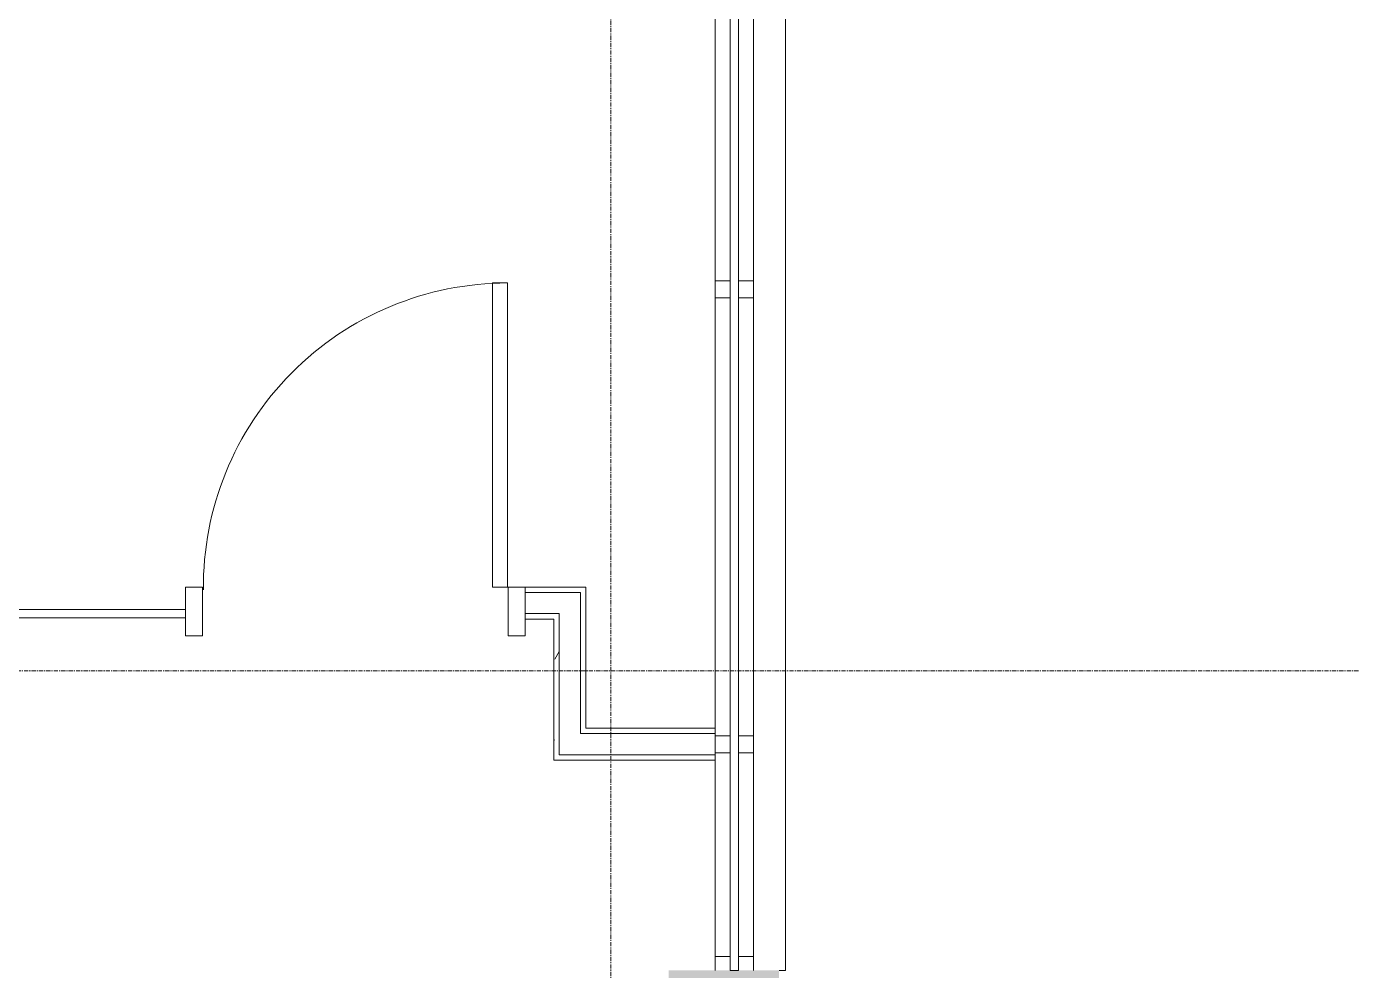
# Model space of a CAD drawing. Header units: inches. Extents: x 29752 to 31446, y 4278 to 5722.
# Drawn here: x 31289.5 to 31446.3, y 5398.4 to 5509.6 of the extents above; entities that cross this region are included whole.
import ezdxf

# ---------------------------------------------------------------- set-up
doc = ezdxf.new("R2010")
doc.units = ezdxf.units.IN
doc.header["$MEASUREMENT"] = 0
doc.linetypes.add('Grid Line 1_2_', pattern=[0.875, 0.5, -0.125, 0.125, -0.125])
for name, color, linetype, lineweight in [('1900 Duke Street_2nd Flr_LINKED_dwg', 8, 'Continuous', 9), ('A-DOOR', 31, 'Continuous', 13), ('A-DOOR-FRAM', 31, 'Continuous', 20), ('A-GLAZ-CURT', 52, 'Continuous', 9), ('A-WALL', 113, 'Continuous', 13), ('A-WALL-PATT', 111, 'Continuous', 13), ('AE-GLAZING', 7, 'Continuous', 9), ('AE-SILL', 7, 'Continuous', 9), ('AE-WALLS-TENANT', 7, 'Continuous', 9), ('I-WALL', 2, 'Continuous', 13), ('S-GRID', 1, 'Continuous', 9)]:
    doc.layers.add(name, color=color, linetype=linetype, lineweight=lineweight)
pattern_1 = [(0, (0, 0), (30.72, 7.68), [1.267, -21.773, 1.267, -21.773, -122.88]), (0, (0, 0), (30.72, 7.68), [-46.08, 1.267, -44.813, 1.267, -21.773, -53.76]), (0, (0, 0), (30.72, 7.68), [-115.2, 1.267, -14.093, 1.267, -37.133]), (120, (11.52, 3.84), (-22.0110751, 22.7643004), [1.267, -21.773, 1.267, -21.773, -122.88]), (120, (11.52, 3.84), (-22.0110751, 22.7643004), [-46.08, 1.267, -44.813, 1.267, -21.773, -53.76]), (120, (11.52, 3.84), (-22.0110751, 22.7643004), [-115.2, 1.267, -14.093, 1.267, -37.133]), (240, (15.36, 19.2), (-8.7089249, -30.4443004), [1.267, -21.773, 1.267, -21.773, -122.88]), (240, (15.36, 19.2), (-8.7089249, -30.4443004), [-46.08, 1.267, -44.813, 1.267, -21.773, -53.76]), (240, (15.36, 19.2), (-8.7089249, -30.4443004), [-115.2, 1.267, -14.093, 1.267, -37.133])]

# ---------------------------------------------------------------- blocks, each defined once
blk = doc.blocks.new('1900 Duke Street_2nd Flr_LINKED_dwg-5565117-FIRST FLOOR POWER _ SIGNAL')
at = {"layer": 'AE-GLAZING'}
for p, q in [((2276.5, 1047.25), (2276.5, 1098.81)), ((2272, 1047.25), (2273.75, 1047.25)), ((2273.75, 1045.25), (2272, 1045.25)), ((2272, 1044.37), (2272, 1021.25))]:
    blk.add_line(p, q, dxfattribs=at)
at = {"layer": 'AE-GLAZING', "flags": 128}
for points in [[(2272, 1152), (2272, 1100.81), (2273.75, 1100.81)], [(2276.5, 1152), (2276.5, 1100.81), (2274.75, 1100.81)], [(2274.75, 1098.81), (2276.5, 1098.81), (2276.5, 1100.81)], [(2272, 1048.12), (2272, 1098.81), (2273.75, 1098.81)], [(2276.5, 1045.25), (2276.5, 1047.25), (2274.75, 1047.25)], [(2276.5, 1021.25), (2276.5, 1045.25), (2274.75, 1045.25)], [(2272, 1019.62), (2272, 1021.25), (2273.75, 1021.25)], [(2274.75, 1021.25), (2276.5, 1021.25), (2276.5, 1019.62)]]:
    blk.add_lwpolyline(points, dxfattribs=at)
at = {"layer": 'AE-SILL', "flags": 128}
blk.add_lwpolyline([(2279.5, 1180), (2280.25, 1180), (2280.25, 1019.62), (2279.5, 1019.62)], dxfattribs=at)
at = {"layer": 'AE-WALLS-TENANT'}
for p, q in [((2272, 1101.56), (2272, 1098.06)), ((2272, 1100.81), (2272, 1098.81))]:
    blk.add_line(p, q, dxfattribs=at)
blk = doc.blocks.new('Single Flush - OTJ_SOLIDFLUSH_ALUM-5854608-FIRST FLOOR POWER _ SIGNAL')
at = {"layer": 'A-DOOR', "lineweight": 20}
for p, q in [((16.15625, 37.6875), (16.15625, 1.875)), ((17.90625, 37.6875), (16.15625, 37.6875)), ((17.90625, 1.875), (17.90625, 37.6875)), ((16.15625, 1.875), (17.90625, 1.875))]:
    blk.add_line(p, q, dxfattribs=at)
at = {"layer": 'A-DOOR', "lineweight": 9}
blk.add_arc((17.90625, 1.875), 35.8125, 90, 180.5, dxfattribs=at)
at = {"layer": 'A-DOOR-FRAM'}
for p, q in [((-20, -3.875), (-20, 1.875)), ((-20, 1.875), (-18, 1.875)), ((-18, -3.875), (-18, 1.875)), ((18.000004, -3.875), (18.000004, 1.875)), ((18.000004, 1.875), (20.000004, 1.875)), ((20.000004, -3.875), (20.000004, 1.875)), ((-20, -3.875), (-18, -3.875)), ((18.000004, -3.875), (20.000004, -3.875))]:
    blk.add_line(p, q, dxfattribs=at)
blk = doc.blocks.new('System Panel - Glazed-6091435-FIRST FLOOR POWER _ SIGNAL')
at = {"layer": 'A-GLAZ-CURT', "lineweight": 13}
for p, q in [((40.0625, -0.75), (-40.0625, -0.75)), ((-40.0625, -0.75), (-40.0625, -1.75)), ((40.0625, -1.75), (40.0625, -0.75)), ((-40.0625, -1.75), (40.0625, -1.75))]:
    blk.add_line(p, q, dxfattribs=at)
blk = doc.blocks.new('System Panel - Glazed-6062858-FIRST FLOOR POWER _ SIGNAL')
at = {"layer": 'A-GLAZ-CURT', "lineweight": 13}
for p, q in [((80.1875, 1.75), (-80.1875, 1.75)), ((80.1875, 0.75), (80.1875, 1.75)), ((-80.1875, 0.75), (80.1875, 0.75))]:
    blk.add_line(p, q, dxfattribs=at)

msp = doc.modelspace()

# ---------------------------------------------------------------- hatches: boundary and pattern name
at = {"layer": 'A-WALL-PATT', "lineweight": 9}
h = msp.add_hatch(dxfattribs=at)
h.set_pattern_fill('FP_1', color=256, style=0, pattern_type=2)
h.set_pattern_definition(pattern_1)
h.paths.add_polyline_path([(31349.07, 5439.81), (31352.17, 5439.81), (31352.17, 5440.44), (31348.17, 5440.44), (31348.17, 5439.81)], flags=0)
h.paths.add_polyline_path([(31100.8, 5439.81), (31104.42, 5439.81), (31104.42, 5440.44), (31097.05, 5440.44), (31097.05, 5439.81), (31100.17, 5439.81)], flags=0)
h.paths.add_polyline_path([(31224.3, 5439.81), (31228.05, 5439.81), (31228.05, 5440.1), (31224.3, 5440.1), (31224.3, 5439.94)], flags=0)
h.paths.add_polyline_path([(30970.52, 5439.81), (30977.17, 5439.81), (30977.17, 5440.44), (30970.52, 5440.44), (30970.52, 5439.94)], flags=0)
h.paths.add_polyline_path([(30943.35, 5439.81), (30943.35, 5440.44), (30943.22, 5440.44), (30943.22, 5439.81)], flags=0)
h = msp.add_hatch(dxfattribs=at)
h.set_pattern_fill('FP_1', color=256, style=0, pattern_type=2)
h.set_pattern_definition(pattern_1)
h.paths.add_polyline_path([(31351.55, 5423.19), (31352.17, 5423.19), (31352.17, 5439.81), (31351.55, 5439.81), (31351.55, 5426.31)], flags=0)
msp.add_hatch(color=7, dxfattribs=at).paths.add_polyline_path([(31377.8, 5382.44), (31378.05, 5382.44), (31378.05, 5398.44), (31365.05, 5398.44), (31365.05, 5382.44), (31373.07, 5382.44)], flags=0)

# ---------------------------------------------------------------- linework, layer by layer
at = {"layer": 'A-WALL'}
for p, q in [((31354.67, 5442.94), (31348.17, 5442.94)), ((31354.67, 5426.31), (31354.67, 5442.94)), ((31352.17, 5440.44), (31348.17, 5440.44)), ((31352.17, 5423.81), (31352.17, 5440.44)), ((31354.67, 5426.31), (31370.55, 5426.31)), ((31352.17, 5423.81), (31370.55, 5423.81))]:
    msp.add_line(p, q, dxfattribs=at)
at = {"layer": 'I-WALL'}
for p, q in [((31355.3, 5443.56), (31348.17, 5443.56)), ((31348.17, 5443.56), (31348.17, 5439.81)), ((31355.3, 5426.94), (31355.3, 5443.56)), ((31348.17, 5439.81), (31351.55, 5439.81)), ((31351.55, 5439.81), (31351.55, 5423.19)), ((31370.55, 5426.94), (31355.3, 5426.94)), ((31370.55, 5423.19), (31370.55, 5426.94)), ((31351.55, 5423.19), (31370.55, 5423.19))]:
    msp.add_line(p, q, dxfattribs=at)
at = {"layer": 'S-GRID', "linetype": 'Grid Line 1_2_'}
for p, q in [((31358.24, 4277.77), (31358.24, 5698.13)), ((31446.27, 5433.71), (29775.66, 5433.71))]:
    msp.add_line(p, q, dxfattribs=at)

# ---------------------------------------------------------------- block references
at = {"layer": '1900 Duke Street_2nd Flr_LINKED_dwg', "color": 7}
msp.add_blockref('1900 Duke Street_2nd Flr_LINKED_dwg-5565117-FIRST FLOOR POWER _ SIGNAL', (29098.55, 4378.81), dxfattribs=at)
at = {"layer": 'A-DOOR'}
msp.add_blockref('Single Flush - OTJ_SOLIDFLUSH_ALUM-5854608-FIRST FLOOR POWER _ SIGNAL', (31328.17, 5441.69), dxfattribs=at)
at = {"layer": 'A-GLAZ-CURT', "rotation": 270}
msp.add_blockref('System Panel - Glazed-6062858-FIRST FLOOR POWER _ SIGNAL', (31371.55, 5478.62), dxfattribs=at)
at = {"layer": 'A-GLAZ-CURT'}
msp.add_blockref('System Panel - Glazed-6091435-FIRST FLOOR POWER _ SIGNAL', (31268.11, 5441.69), dxfattribs=at)

doc.saveas('drawing.dxf')
